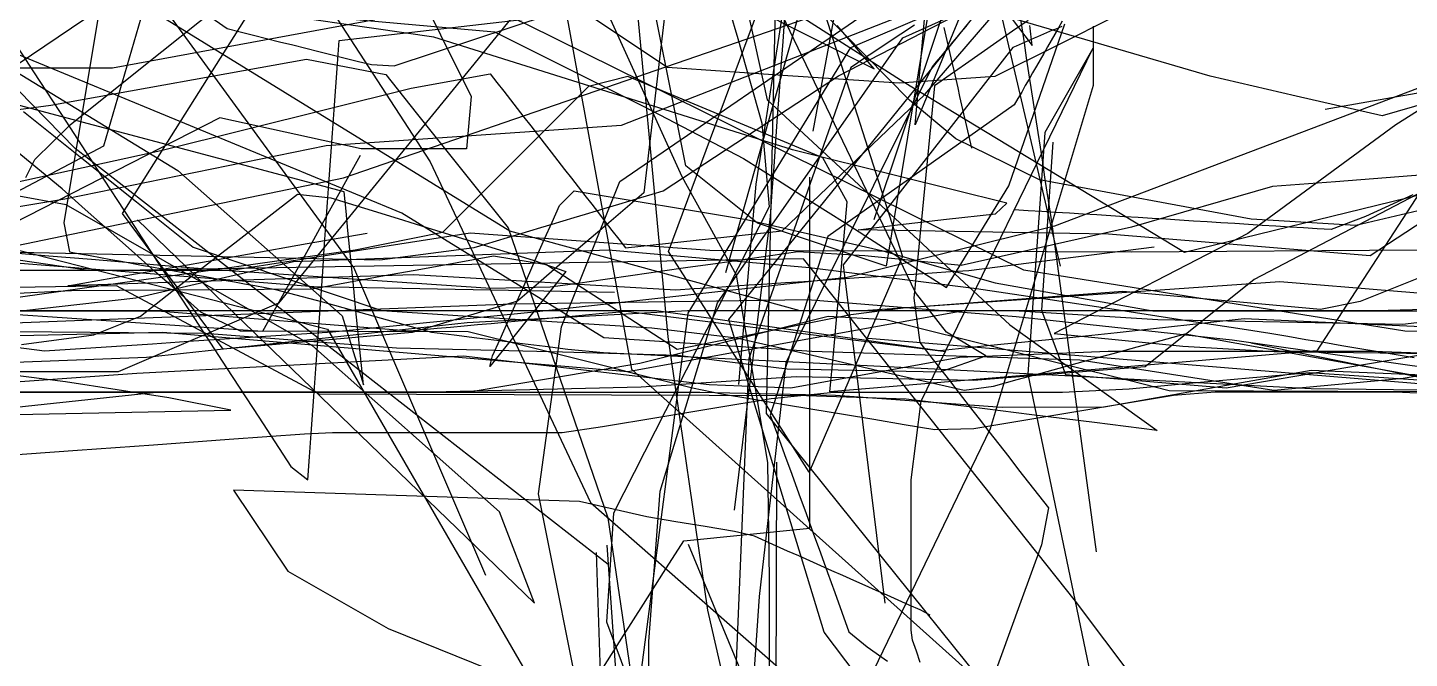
# Model space of a CAD drawing. Header units: metres. Extents: x 30 to 6769, y 117 to 5736.
# Drawn here: x 2815.1 to 3272.6, y 1743.7 to 1952.6 of the extents above; entities that cross this region are included whole.
import ezdxf

# ---------------------------------------------------------------- set-up
doc = ezdxf.new("R2010")
doc.units = ezdxf.units.M
doc.layers.add('FLOOR_0', color=1, linetype='Continuous')
doc.layers.add('FLOOR_1', color=2, linetype='Continuous')

msp = doc.modelspace()

# ---------------------------------------------------------------- linework, layer by layer
at = {"layer": 'FLOOR_0', "color": 1}
for points in [[(2787.54, 2179.03), (2880.3, 2226.51), (2930.36, 2260.42), (3005, 2293.92), (3020.59, 2327.07), (3022.82, 2307.03), (3025.04, 2286.99), (3028.38, 2255.67), (3033.85, 2090.51), (3047.57, 1958.35), (3050.24, 1949.02), (3052.9, 1939.69), (3055.56, 1930.37), (3058.23, 1921.04), (3060.67, 1893.26), (3009.15, 1791.86), (3006.79, 1755.83), (3019.31, 1722.36)], [(3063.76, 2009.7), (3059.63, 1824.8), (3169.52, 1688.21)], [(2749.13, 1867.59), (2919.72, 1902.85), (3126.81, 1974.3)], [(3121.62, 1967.61), (3095.34, 1889.02)], [(3126.09, 1953.43), (3125.13, 1952.28), (3124.17, 1951.13), (3123.21, 1949.98), (3122.25, 1948.82), (3121.29, 1947.67), (3120.34, 1946.52), (3119.38, 1945.37), (3118.42, 1944.22), (3117.46, 1943.07), (3116.5, 1941.92), (3115.54, 1940.77), (3114.59, 1939.62), (3066.13, 1841.61), (3057.37, 1764.21), (3052.73, 1696.77)]]:
    msp.add_lwpolyline(points, dxfattribs=at)
at = {"layer": 'FLOOR_0', "color": 7}
for points in [[(2749.12, 1898.28), (2843.22, 1961.88), (2886.86, 2081.43), (2955.29, 2201.31), (2998.18, 2276.61), (3011.45, 2322.55), (3006.27, 2309.09), (3001.1, 2295.62), (2995.92, 2282.16), (2990.75, 2268.7), (2985.57, 2255.23), (2980.4, 2241.77), (2983.27, 2143.25)], [(3088.82, 1992.51), (3075.07, 1918.39)], [(2780.99, 1894.86), (2859.21, 1911.93), (2942.11, 1932.58), (2968.28, 1937.39), (2970.52, 1934.5), (2972.76, 1931.62), (2975, 1928.74), (2977.24, 1925.85), (2979.48, 1922.97), (2981.73, 1920.09), (2983.97, 1917.2), (2986.21, 1914.32), (2988.45, 1911.44), (2990.69, 1908.55), (2992.93, 1905.67), (2995.17, 1902.79), (2997.42, 1899.9), (2999.66, 1897.02), (3001.9, 1894.14), (3004.14, 1891.26), (3006.38, 1888.37), (3008.62, 1885.49), (3010.86, 1882.61), (3013.1, 1879.72), (3064.92, 1885.32), (3112.18, 1930.45), (3154.57, 1979.8)], [(3033.85, 1781.52), (3065.59, 1704.81), (3211.39, 1678.07)]]:
    msp.add_lwpolyline(points, dxfattribs=at)
at = {"layer": 'FLOOR_0', "color": 3}
for points in [[(3035.12, 2298.52), (3051.05, 2175.34), (3060.67, 2104.23), (3060.67, 2059.56), (3060.67, 2014.9), (3104.8, 1876.81), (3073.93, 1805.36), (3062.29, 1823.66), (3050.66, 1841.95), (3039.02, 1860.24), (3027.38, 1878.54), (3060.11, 1966.8), (3064.82, 1956.23), (3061.98, 1937.74), (3059.14, 1919.25), (3056.3, 1900.77), (3050.56, 1834.46)], [(3040.69, 2288.73), (3026.26, 2175.14), (3013.76, 1992.77), (3027.14, 1850.24), (3040.24, 1759.71), (3054.64, 1697.08)], [(2765.64, 2062.05), (2964.45, 2030.07), (3120.66, 2001.64), (3117.11, 1980.31), (3113.56, 1958.99), (3110.01, 1937.66), (3106.46, 1916.34), (3102.91, 1895.02), (3099.36, 1873.69), (3056.76, 1887.91), (3033.09, 1906.86), (3028.36, 1930.56), (3023.62, 1954.25), (3018.89, 1977.94), (3014.16, 2001.64), (2999.96, 2122.47), (3003.51, 2250.42)], [(2814.06, 2151.71), (2874.2, 2126.42), (2952.68, 2080.62), (2981.84, 2013.25), (3031.8, 1903.31), (3049.73, 1870.81), (3053.19, 1850.04), (3056.65, 1829.28), (3060.11, 1808.51), (3060.67, 1770.16), (3060.67, 1728.35)], [(2851.5, 1888.94), (2982.99, 1762.06), (2971.35, 1792.25), (2909.43, 1847.22), (2827.9, 1893.92), (2726.51, 1912.47), (2590.3, 1912.47), (2481.45, 1894.53), (2369.82, 1885.63), (2212.39, 1912.37), (2060.93, 2034.85)], [(2806.47, 1954.37), (2817.12, 1938.02), (2827.77, 1921.67), (2838.42, 1905.32), (2849.07, 1888.97), (2859.72, 1872.62), (2870.37, 1856.28), (2881.02, 1839.93), (2891.67, 1823.58), (2902.32, 1807.23), (2907.92, 1802.88), (2908.47, 1810.54), (2909.02, 1818.19), (2909.56, 1825.85), (2910.11, 1833.5), (2910.65, 1841.16), (2911.2, 1848.81), (2911.75, 1856.47), (2912.29, 1864.12), (2912.84, 1871.78), (2913.38, 1879.43), (2913.93, 1887.09), (2914.48, 1894.74), (2915.02, 1902.4), (2915.57, 1910.05), (2916.12, 1917.71), (2916.66, 1925.36), (2917.21, 1933.02), (2917.75, 1940.67), (2918.3, 1948.33), (3102.91, 1969.65)], [(3108.77, 1953.49), (3107.27, 1952.49), (3105.77, 1951.49), (3104.26, 1950.49), (3102.76, 1949.49), (3101.26, 1948.49), (3099.76, 1947.49), (3098.26, 1946.48), (3096.76, 1945.48), (3095.26, 1944.48), (3093.76, 1943.48), (3092.26, 1942.48), (3090.76, 1941.48), (3089.25, 1940.48), (3087.75, 1939.48), (3053.97, 1843.06), (3047.27, 1684.48)], [(3005.77, 1740.83), (3012.42, 1751.29), (3019.07, 1761.74), (3025.72, 1772.2), (3032.37, 1782.66), (3074.09, 1786.9), (3074.09, 1797.47), (3074.09, 1808.03), (3074.09, 1818.6), (3074.09, 1829.16), (3074.09, 1839.72), (3074.09, 1850.29), (3074.09, 1860.85), (3074.09, 1871.42), (3074.09, 1881.98), (3074.09, 1892.55), (3074.09, 1903.11)]]:
    msp.add_lwpolyline(points, dxfattribs=at)
at = {"layer": 'FLOOR_0', "color": 4}
for points in [[(3025.15, 2296.41), (2981.19, 2140.08), (3018.2, 2028.77), (3040.66, 2006.3), (3063.13, 1983.82), (3066.9, 1972.86), (3066.31, 1964.58), (3065.72, 1956.3), (3065.13, 1948.02), (3064.54, 1939.74), (3063.95, 1931.46), (3063.36, 1923.18), (3062.76, 1914.91), (3062.17, 1906.63), (3061.58, 1898.35), (3060.99, 1890.07), (3049.08, 1792.86)], [(2203.12, 2258.37), (2238.73, 2120.85), (2277.8, 2037.09), (2338.29, 1907.44), (2363.68, 1892.62), (2389.08, 1877.8), (2433.06, 1867.26), (2594.08, 1877.9), (2743.78, 1862.27), (2893.03, 1852.11), (2898.42, 1861.81), (2903.81, 1871.52), (2909.2, 1881.23), (2914.59, 1890.93), (2919.98, 1900.64), (2925.37, 1910.35)], [(3007.35, 1774.88), (2830.84, 1912.65), (2783.67, 1960.8), (2675.73, 2032.79), (2648.63, 2050.87), (2621.53, 2068.94), (2594.43, 2087.02), (2430.52, 2206.5)], [(3101.12, 2007.13), (3150.01, 1979.57), (3141.87, 1979.57), (3133.73, 1979.57), (3125.59, 1979.57), (3117.46, 1979.57), (3109.32, 1979.57), (3101.18, 1979.57), (3093.04, 1979.57), (3084.91, 1979.57), (3076.77, 1979.57), (3046.17, 1871.45)], [(3167.98, 1953.16), (3167.98, 1951.64), (3167.98, 1950.12), (3167.98, 1948.6), (3167.98, 1947.09), (3167.98, 1945.57), (3167.98, 1944.05), (3167.98, 1942.54), (3167.98, 1941.02), (3167.98, 1939.5), (3167.98, 1937.99), (3167.98, 1936.47), (3167.98, 1934.95), (3167.98, 1933.43), (3133.88, 1819.73), (3045.65, 1637.06)], [(3110.65, 1742.34), (3109.4, 1746.08), (3108.16, 1749.82), (3107.62, 1753.09), (3107.62, 1756.02), (3107.62, 1758.94), (3107.62, 1761.87), (3107.62, 1764.79), (3107.62, 1767.72), (3107.62, 1770.64), (3107.62, 1773.57), (3107.62, 1776.49), (3107.62, 1779.42), (3107.62, 1782.34), (3107.62, 1785.27), (3107.62, 1788.19), (3107.62, 1791.12), (3107.62, 1794.04), (3107.62, 1796.97), (3107.62, 1799.89), (3107.62, 1802.82), (3111.02, 1828.96), (3167.82, 1945.75), (3151.93, 1917.91), (3146.25, 1837.82), (3179.87, 1676.63)]]:
    msp.add_lwpolyline(points, dxfattribs=at)
at = {"layer": 'FLOOR_0', "color": 6}
for points in [[(3018.08, 1737.29), (3033.85, 1858.08), (3087.72, 1946.1), (3138.08, 1967.68), (3129.62, 1971.92), (3121.15, 1976.15), (3112.69, 1980.39), (3104.22, 1984.62), (3095.76, 1988.86), (3086.36, 1993.9), (3039.92, 2031.07), (2974.09, 2080.39), (2868.93, 2119.75), (2702.78, 2108.58)], [(2966.9, 1771.21), (2923.1, 1873.21), (2805.87, 2033.82)], [(2780.69, 1878.92), (2931.73, 1875.77), (2963.01, 1879.8), (2966.69, 1880.9), (2970.37, 1882.01), (2974.05, 1883.11), (2977.73, 1884.22), (2981.41, 1885.32), (2985.09, 1886.43), (2988.77, 1887.53), (2992.45, 1888.64), (2996.13, 1889.74), (2999.81, 1890.85), (3003.49, 1891.95), (3007.17, 1893.05), (3010.85, 1894.16), (3014.53, 1895.26), (3018.21, 1896.37), (3021.89, 1897.47), (3025.57, 1898.58), (3083.62, 1936.72), (3128.79, 1959.96)], [(3146.37, 1955.04), (3141.2, 1951.42), (3136.04, 1947.81), (3130.88, 1944.19), (3125.71, 1940.57), (3120.55, 1936.96), (3115.39, 1933.34), (3108.53, 1863.06), (3110.49, 1848.39), (3113.76, 1844.18), (3117.04, 1839.96), (3120.32, 1835.74), (3123.6, 1831.53), (3126.87, 1827.31), (3130.15, 1823.1), (3133.43, 1818.88), (3136.71, 1814.66), (3139.98, 1810.45), (3143.26, 1806.23), (3146.54, 1802.02), (3149.82, 1797.8), (3153.1, 1793.58), (3150.8, 1781.33), (3143.97, 1762.53), (3137.14, 1743.74), (3130.31, 1724.94)], [(3118.47, 1952.65), (3119.13, 1949.8), (3119.79, 1946.94), (3120.45, 1944.09), (3121.1, 1941.24), (3121.76, 1938.39), (3122.42, 1935.54), (3123.08, 1932.69), (3123.73, 1929.83), (3124.39, 1926.98), (3125.05, 1924.13), (3125.71, 1921.28), (3126.37, 1918.43), (3127.02, 1915.58), (3127.68, 1912.72)], [(2729.69, 1914.44), (2822.85, 1926.96), (2907.43, 1942.19), (2933.7, 1937.07), (2943.84, 1924.39), (2953.98, 1911.71), (2964.11, 1899.03), (2974.25, 1886.35), (3007.23, 1790.27), (3030.9, 1629.73)], [(3016.7, 1641.51), (3007.02, 1781.24)]]:
    msp.add_lwpolyline(points, dxfattribs=at)
at = {"layer": 'FLOOR_0', "color": 2}
for points in [[(2694.35, 2069.53), (2823.35, 2027.34), (2856.92, 2013.62), (2888.48, 2000.47), (2948.47, 1908.14), (3001.51, 1795.39), (3108.87, 1701.11), (3241.42, 1652.55), (3400.75, 1644.08), (3498.28, 1644.08), (3523.16, 1644.08), (3548.05, 1644.08), (3578.01, 1638.98), (3630.73, 1592.68), (3630.73, 1554.04), (3630.73, 1484.22)], [(2797.21, 2010.72), (2881.22, 1952.32), (2885.56, 1951.24), (2889.9, 1950.15), (2894.24, 1949.06), (2898.59, 1947.98), (2902.93, 1946.89), (2907.27, 1945.81), (2911.61, 1944.72), (2915.95, 1943.63), (2920.3, 1942.55), (2924.64, 1941.46), (2928.98, 1940.38), (2936.53, 1939.96), (3066.08, 1982.98)], [(2771.78, 1886.66), (2827.52, 1895.96), (2913.95, 1913.6), (3011.74, 1920.36), (3134.56, 1968.42)], [(3020.44, 1676.94), (3020.79, 1749.32), (3024.62, 1799.11), (3043.53, 1861.47), (3104.89, 1949.21), (3136.96, 1963.74)], [(3128.02, 1966.57), (3108.95, 1920.43), (3112.35, 1957.86)], [(3157.55, 1953.05), (3156.54, 1952.61), (3155.53, 1952.18), (3154.52, 1951.75), (3153.51, 1951.31), (3152.5, 1950.88), (3151.49, 1950.45), (3150.47, 1950.01), (3149.46, 1949.58), (3148.45, 1949.15), (3147.44, 1948.71), (3146.43, 1948.28), (3145.42, 1947.85), (3144.41, 1947.41), (3143.4, 1946.98), (3142.39, 1946.55), (3141.38, 1946.11), (3085.14, 1874.09), (3098.99, 1761.99)], [(3214.17, 1301.42), (3362.72, 1315.29), (3396.56, 1315.29), (3511.52, 1329.46), (3471.46, 1335.18), (3436.24, 1530.96), (3329.76, 1661.09), (3231.01, 1670.91), (3162.08, 1762.72), (3071.98, 1876.09), (2845.9, 1872.21), (2696, 1872.21)], [(3063.11, 1808.77), (3062.71, 1693.35)], [(3113.92, 1758.04), (3110.68, 1759.76), (3107.02, 1761.39), (3103.36, 1763.02), (3099.7, 1764.64), (3096.04, 1766.27), (3092.39, 1767.9), (3088.73, 1769.53), (3085.07, 1771.15), (3081.41, 1772.78), (3077.75, 1774.41), (3074.09, 1776.03), (3070.43, 1777.66), (3066.77, 1779.29), (3063.11, 1780.92), (3059.45, 1782.54), (3055.8, 1784.17), (3049.13, 1785.79), (3039.47, 1787.4), (3029.8, 1789.01), (3020.14, 1790.62), (2997.82, 1795.67), (2883.35, 1799.49), (2901.27, 1772.58), (2934.47, 1753.63), (2973.61, 1737.89)]]:
    msp.add_lwpolyline(points, dxfattribs=at)
at = {"layer": 'FLOOR_0', "color": 5}
for points in [[(3128.39, 1686.88), (3078.89, 1752.37), (3047.26, 1856), (3141.24, 1972.28), (3142, 1967.34), (3142.76, 1962.4), (3143.52, 1957.46), (3144.28, 1952.52), (3145.04, 1947.58), (3145.8, 1942.64), (3146.56, 1937.7), (3147.32, 1932.76), (3148.08, 1927.82), (3148.84, 1922.88), (3149.6, 1917.94), (3150.36, 1913), (3151.12, 1908.07), (3151.87, 1903.13), (3152.63, 1898.19), (3153.39, 1893.25), (3154.15, 1888.31), (3168.95, 1779.04)], [(3032.41, 1970.76), (3095.41, 1939.02), (3083.13, 1953.36)], [(2772.17, 1939.31), (2843.2, 1939.31), (2935.48, 1956.38)], [(3000.06, 1719.19), (2984.25, 1798.26), (2991.85, 1853.51), (3011.18, 1901.65), (3092.72, 1957.54)], [(3157.63, 1954.74), (3156.42, 1952.61), (3155.2, 1950.48), (3153.98, 1948.35), (3152.77, 1946.23), (3151.55, 1944.1), (3150.34, 1941.97), (3149.12, 1939.84), (3147.9, 1937.71), (3146.69, 1935.58), (3145.47, 1933.45), (3144.26, 1931.32), (3143.04, 1929.19), (3141.82, 1927.06), (3080.06, 1883.43), (3061.01, 1824.33), (3063.38, 1817.8), (3065.75, 1811.28), (3068.12, 1804.75), (3070.49, 1798.23), (3072.86, 1791.7), (3075.24, 1785.18), (3077.61, 1778.65), (3079.98, 1772.13), (3082.35, 1765.6), (3084.72, 1759.08), (3087.09, 1752.55), (3093.1, 1747.51), (3099.86, 1742.78)], [(3140.47, 1956.36), (3147.77, 1946.73), (3147.65, 1947.67), (3147.53, 1948.62), (3147.41, 1949.57), (3147.3, 1950.52), (3147.18, 1951.47), (3147.06, 1952.42), (3146.94, 1953.36)], [(2577.01, 1938.69), (2754.59, 1893.6), (2914.42, 1852.77), (2996.92, 1710.25), (3025.41, 1555.77), (3039.19, 1598.24)], [(3008, 1642.98), (3003.46, 1778.8)]]:
    msp.add_lwpolyline(points, dxfattribs=at)
at = {"layer": 'FLOOR_1', "color": 3}
for points in [[(2768.79, 2324.54), (2892.37, 2313.43), (2987.03, 2289.41), (3065, 2223.45), (3069.6, 2100.29), (3013.41, 2002.66), (2953.63, 1929.19), (2921.7, 1890.14), (2898.17, 1861.37), (2845.17, 1838.66), (2756.01, 1838.66)], [(3746.93, 2063.16), (3695.49, 1999.49), (3701.39, 1914.11), (3594.42, 1856.6), (3461.53, 1870.87), (3384.77, 1943.56), (3339.74, 1924.58), (3277.62, 1898.68), (3221.2, 1869.18), (3185.14, 1840.32), (3128.29, 1835.82), (3069.65, 1837.02), (3018.32, 1833.6), (2949.05, 1831.95), (2858.81, 1831.95), (2746.19, 1819.88)], [(3277.44, 1892.45), (3266.18, 1889.8), (3254.91, 1887.15), (3220.24, 1889.16), (3150.19, 1902.26), (3122.42, 1915.78), (3107.07, 1928.59), (3077.98, 1958.24), (2927.1, 2040.58), (2931.59, 1991.16), (2961.95, 1929.79), (2960.46, 1912.47), (2943.02, 1912.47), (2925.57, 1912.47), (2878.76, 1922.79), (2810.09, 1887.61)], [(2767.47, 1964.95), (2864.83, 1905.28), (2919.34, 1857.19), (2926.3, 1834.35), (2925.67, 1840.74), (2925.03, 1847.13), (2924.39, 1853.52), (2923.75, 1859.9), (2923.11, 1866.29), (2922.47, 1872.68), (2921.84, 1879.07), (2921.2, 1885.46), (2920.56, 1891.84), (2919.92, 1898.23), (2805.68, 1928.66)], [(3308.48, 1852.11), (3217.94, 1856.14), (3175.87, 1851.53), (3161.15, 1850.06), (3146.43, 1848.58), (3131.71, 1847.11), (3117, 1845.64), (3023.41, 1858.79), (2935.26, 1858.79), (2897.58, 1858.79), (2810.99, 1858.79)], [(3609.05, 1818.53), (3450.02, 1822.48), (3401.48, 1831.95), (3301.22, 1832.58), (3093.44, 1849.71)]]:
    msp.add_lwpolyline(points, dxfattribs=at)
at = {"layer": 'FLOOR_1', "color": 6}
for points in [[(3753.36, 2304), (3621.03, 2301.64), (3473.89, 2284.61), (3373.19, 2232.56), (3328.95, 2133.61), (3331.34, 2100.24), (3333.72, 2066.88), (3347.81, 2008.31), (3421.48, 1883.15), (3350.54, 1861.31), (3261.53, 1858.79), (3250.05, 1858.79), (3238.56, 1858.79), (3227.08, 1858.79), (3215.6, 1858.79), (3204.11, 1858.79), (3188.77, 1858.79), (3156.95, 1858.79), (3125.12, 1858.79), (3013.89, 1838.69), (2859.93, 1851.66), (2717.48, 1848.38)], [(3311.37, 1937.27), (3263.64, 1923.42), (3235.14, 1929.99), (3206.65, 1936.57), (3078.71, 1974.11), (2936.44, 2030.34), (2846.38, 2055.56), (2710.94, 2018.83)], [(4041.76, 1814.7), (3938.51, 1837.89), (3782.82, 1926.7), (3668.28, 1963.22), (3650.48, 1946.34), (3642.55, 1924.12), (3634.62, 1901.9), (3626.69, 1879.68), (3495.91, 1857.73), (3429.96, 1848.31), (3271.09, 1852.08), (3144.97, 1872.28), (2980.66, 1953.61), (2818.43, 2028.91), (2675.32, 2049.11)], [(3309.37, 2013.06), (3268.22, 1994.3), (3196.01, 1966.75), (3175.79, 1956.64), (3155.57, 1946.52), (3135.35, 1936.41), (3103.73, 1934.2), (3065.22, 1936.77), (3026.97, 1939.42), (3011.26, 1949.9), (2995.56, 1960.37), (2979.86, 1970.85), (2964.15, 1981.32), (2948.45, 1991.8), (2882.81, 1987.18), (2787.53, 1973.23)], [(3342.61, 1967.6), (3268.11, 1920.5), (3219.18, 1884.51), (3155, 1851.37), (3176.33, 1849.23), (3197.67, 1847.1), (3227.83, 1845.37), (3297.91, 1844.45)], [(3304.82, 1831.95), (3193.08, 1832.38), (3179.69, 1835.73), (3166.3, 1839.08), (3152.9, 1842.43), (3139.51, 1845.78), (3126.12, 1849.13), (3112.72, 1852.48), (3099.33, 1855.83), (3080.23, 1856.97), (3017.85, 1841.37), (2961.31, 1831.95), (2913.66, 1831.95), (2868.44, 1831.95), (2837.58, 1831.95), (2806.72, 1831.95)], [(2806.99, 1831.95), (2830.01, 1831.95), (2850.68, 1831.95), (2865.94, 1831.95), (2881.2, 1831.95), (2896.45, 1831.95), (2911.71, 1831.95), (2926.97, 1831.95), (2942.23, 1831.95), (2971.3, 1831.95), (3037.75, 1831.95), (3082.67, 1830.86), (3110.25, 1828.89), (3137.83, 1826.92), (3171.55, 1827.05), (3240.06, 1839.15), (3303.62, 1836.51)]]:
    msp.add_lwpolyline(points, dxfattribs=at)
at = {"layer": 'FLOOR_1', "color": 4}
for points in [[(2726.14, 2053.64), (2838.81, 2093.63), (2885.38, 2093.63), (2968.98, 2093.63), (3032.56, 2012.27), (3019.15, 1897.95), (3012.18, 1891.97), (3005.21, 1885.99), (2998.23, 1880.01), (2991.26, 1874.03), (2984.28, 1868.05), (2977.31, 1862.07), (2942.5, 1851.64), (2879.86, 1846.19), (2846.61, 1891.04), (2892.63, 1964.12), (2998.12, 1996.6), (3040.22, 2042.25), (3074.09, 2121.88), (3088.1, 2206.11), (3176.85, 2241.25), (3348.78, 2271.09)], [(2797.72, 1852.08), (2873.98, 1851.48), (2905.65, 1849.04), (2937.31, 1846.61), (2988.38, 1845.37), (3030.38, 1844.13), (3048.5, 1841.86), (3066.62, 1839.59), (3117.25, 1838.66), (3132.36, 1843.94), (3119.33, 1851.76), (3109.14, 1864.88), (3048.8, 1990.59), (2987.24, 2088.94), (2861.9, 2081.36), (2819.03, 2120.43), (2812.03, 2118.87)], [(3851.89, 2047.71), (3716.37, 2030.86), (3644.14, 1953.75), (3565.78, 1862.61), (3391.56, 1868.43), (3270.36, 1854.28), (3189.37, 1855.82), (3141.68, 1858.79), (3127.54, 1858.79), (3113.39, 1858.79), (3099.25, 1858.79), (3085.11, 1858.79), (3070.96, 1858.79), (2974.77, 1885.26), (2826.01, 1976.95), (2698.79, 2074.04)], [(3154.57, 1914.74), (3150.77, 1859.06), (3158.74, 1837.75), (3185.33, 1835.54), (3211.92, 1833.32), (3322.45, 1852.06)], [(3282.72, 1831.27), (3267.77, 1831.95), (3255.89, 1831.95), (3244.01, 1831.95), (3232.13, 1831.95), (3220.25, 1831.95), (3208.37, 1831.95), (3194.53, 1830.79), (3178.01, 1828.03), (3161.49, 1825.28), (3144.98, 1822.52), (3128.46, 1819.77), (3115.48, 1819.46), (3105.4, 1821.14), (3095.31, 1822.82), (3085.23, 1824.5), (3075.14, 1826.18), (3065.06, 1827.87), (3054.97, 1829.55), (3044.89, 1831.23), (3035.25, 1833.28), (3025.97, 1835.6), (3016.68, 1837.92), (3007.39, 1840.25), (2998.1, 1842.57), (2988.81, 1844.89), (2979.52, 1847.22), (2970.24, 1849.54), (2960.95, 1851.86), (2885.64, 1852.08), (2872.5, 1858.39), (2864.84, 1865.2), (2857.18, 1872.02), (2849.52, 1878.83), (2841.86, 1885.64), (2834.2, 1892.45), (2826.54, 1899.27), (2811.07, 1912.11)], [(3721.68, 1863.86), (3550.17, 1835.81), (3498.35, 1850.62), (3392.83, 1858.79), (3339.16, 1871.82), (3275.25, 1878.92), (3180.58, 1878.29), (3041.02, 1878.87), (2961.7, 1884.61), (2882.69, 1872.21), (2835.46, 1872.21), (2753.07, 1884.25)]]:
    msp.add_lwpolyline(points, dxfattribs=at)
at = {"layer": 'FLOOR_1', "color": 1}
for points in [[(3157.1, 1873.67), (3117.95, 2040.95), (3051.46, 2225.22)], [(2887.69, 2068.09), (2820.97, 2107.35), (2738.93, 2113.76), (2640.87, 2121.45), (2581.76, 2126.82), (2537.31, 2071.47), (2552.2, 1992.57), (2599.26, 1902.19), (2608.69, 1831.95), (2681.27, 1825.68), (2767.49, 1823.64), (2882.47, 1825.94), (2861.91, 1830.03), (2827.69, 1835.29), (2728.55, 1847.93)], [(2976.93, 2048.07), (3015.1, 1839.56), (3172.74, 1698.03)], [(3290.08, 1904.83), (3269.14, 1903.22), (3248.2, 1901.61), (3227.26, 1900), (3180.61, 1886.56), (3124.28, 1873.9), (3092.29, 1877.1), (3070.16, 1878.36), (3061.05, 1877.06), (3051.95, 1875.75), (3042.84, 1874.45), (3033.73, 1873.15), (3024.62, 1871.85), (3015.51, 1870.55), (3006.4, 1869.25), (2997.29, 1867.94), (2988.19, 1866.64), (2968.49, 1866.28), (2878.65, 1872.29), (2864.52, 1873.47), (2850.39, 1874.64), (2836.26, 1875.82), (2822.13, 1877), (2808, 1878.18)], [(3273.73, 1897.3), (3258.08, 1890.07), (3246.7, 1885.74), (3242.14, 1886.02), (3237.58, 1886.31), (3233.02, 1886.59), (3228.46, 1886.88), (3223.9, 1887.16), (3219.34, 1887.45), (3214.78, 1887.74), (3210.22, 1888.02), (3205.66, 1888.31), (3201.1, 1888.59), (3196.54, 1888.88), (3191.98, 1889.16), (3187.42, 1889.45), (3182.86, 1889.73), (3178.3, 1890.02), (3173.74, 1890.3), (3169.18, 1890.59), (3164.61, 1890.87), (3160.05, 1891.16), (3155.49, 1891.44), (3150.93, 1891.73), (3146.37, 1892.01), (3141.81, 1892.3)], [(3274.2, 1843.31), (3268.23, 1844.31), (3262.25, 1845.31), (3256.27, 1846.3), (3250.29, 1847.3), (3244.32, 1848.3), (3238.34, 1849.29), (3232.36, 1850.29), (3226.38, 1851.29), (3217.29, 1852.75), (3196.09, 1856.01), (3174.89, 1859.27), (3153.69, 1862.54), (3129.35, 1866.14), (3074.02, 1873.06), (3007.45, 1878.92), (2903.13, 1875.06), (2850.99, 1863.02), (2789.38, 1856.08)], [(3297.72, 1844.06), (3260.62, 1845.37), (3234.47, 1845.37), (3172.93, 1845.37), (3123.71, 1843.42), (3109.74, 1840.88), (3095.76, 1838.33), (3081.79, 1835.79), (3067.82, 1833.25), (3040.8, 1834.29), (3000.15, 1839.07), (2959.5, 1843.86), (2851.25, 1838.07), (2764.56, 1831.95)], [(3774.36, 1824.48), (3642.82, 1815.08), (3513.57, 1818.36), (3425.31, 1813.45), (3385.22, 1814.31), (3369.08, 1818.04), (3352.95, 1821.76), (3336.81, 1825.49), (3320.67, 1829.21), (3292.46, 1833.44), (3220.1, 1848.18)], [(2805.66, 1810.78), (2831.71, 1812.71), (2856.77, 1814.5), (2881.82, 1816.29), (2906.87, 1818.08), (2916.13, 1818.53), (2920.13, 1818.53), (2924.13, 1818.53), (2928.14, 1818.53), (2932.14, 1818.53), (2936.14, 1818.53), (2940.14, 1818.53), (2944.14, 1818.53), (2948.14, 1818.53), (2952.14, 1818.53), (2956.14, 1818.53), (2960.14, 1818.53), (2964.14, 1818.53), (2968.15, 1818.53), (2972.15, 1818.53), (2976.15, 1818.53), (2980.15, 1818.53), (2984.15, 1818.53), (2988.15, 1818.53), (2992.15, 1818.53), (3005.45, 1820.51), (3024.08, 1823.61), (3042.71, 1826.72), (3061.34, 1829.82), (3082.05, 1831.95), (3107.29, 1831.95), (3132.53, 1831.95), (3157.77, 1831.95), (3179.83, 1833.03), (3199.72, 1834.84), (3219.62, 1836.65), (3239.51, 1838.46), (3280.52, 1835.68)]]:
    msp.add_lwpolyline(points, dxfattribs=at)
at = {"layer": 'FLOOR_1', "color": 2}
for points in [[(3362.86, 2190.3), (3365.2, 2166.95), (3367.53, 2143.59), (3365.76, 2089.59), (3322.65, 1969.93), (3241.96, 1845.58), (3080.8, 1831.97), (3081.94, 1844.57), (3083.08, 1857.16), (3084.23, 1869.75), (3085.37, 1882.35), (3086.52, 1894.94), (3078.41, 1909.55), (3013.92, 1936.43), (3000.85, 1933.13), (2993.94, 1926.22), (2987.04, 1919.31), (2980.13, 1912.4), (2973.22, 1905.49), (2966.31, 1898.57), (2959.4, 1891.66), (2952.49, 1884.75), (2923.56, 1878.92), (2780.44, 1858.79)], [(3244.71, 1925.61), (3357.13, 1945.43), (3377.02, 1936.9), (3396.91, 1928.37), (3416.81, 1919.84), (3436.7, 1911.31), (3531.51, 1870.66), (3639, 1873.98), (3596.19, 1856.13), (3595.48, 1843.28), (3652.78, 1845.77), (3668.3, 1902.71), (3670.97, 1949.19), (3670.97, 1993.5), (3694.48, 2019.24), (3727.65, 2037.34)], [(3784.72, 1838.58), (3602.46, 1851.33), (3403.6, 1876.23), (3369.24, 1956), (3332.8, 2001.57), (3197.76, 2020.56), (3079.82, 1993.26), (3049.34, 1976.93), (3052.02, 1964.87), (3054.69, 1952.81), (3057.37, 1940.75), (3060.05, 1928.69), (3140.34, 1854.17), (3189.12, 1819.24), (3168.36, 1821.84), (3147.6, 1824.43), (3126.84, 1827.03), (3106.07, 1829.63), (3072.99, 1830.74), (2911.68, 1831.2), (2844.55, 1867.07), (2736.73, 1865.33)], [(3009.48, 1864.9), (2909.91, 1866.78), (2793.19, 1876.06), (2786.41, 1885.04), (2840.42, 1913.53), (2870.54, 2016.96)], [(3762.18, 1892.1), (3607.25, 1838.32), (3541.36, 1810.91), (3498.25, 1819.31), (3483.34, 1821.6), (3468.42, 1823.9), (3453.51, 1826.2), (3438.59, 1828.49), (3423.68, 1830.79), (3391.31, 1837.47), (3344.25, 1849.21), (3305.02, 1862.29), (3229.71, 1868.41), (3091.81, 1858.79), (3033.6, 1858.79), (2960.69, 1854.92), (2854.53, 1843.44), (2729.7, 1838.66)], [(3188.09, 1879.95), (3126.76, 1872.14), (3120.69, 1871.74), (3114.63, 1871.33), (3108.56, 1870.93), (3102.5, 1870.53), (3096.43, 1870.12), (3090.37, 1869.72), (3084.3, 1869.31), (3078.24, 1868.91), (3072.17, 1868.5), (3066.11, 1868.1), (3060.04, 1867.69), (3053.98, 1867.29), (3047.92, 1866.89), (3041.85, 1866.48), (3035.79, 1866.08), (3029.72, 1865.67), (2942.89, 1870.77), (2858.22, 1868.1), (2828.49, 1867.13), (2848.29, 1870.63), (2868.1, 1874.13), (2887.91, 1877.62), (2907.71, 1881.12), (2927.52, 1884.62)], [(3285.07, 1873.44), (3256.36, 1861.95), (3243.19, 1859.27), (3235.91, 1859.93), (3228.64, 1860.59), (3221.36, 1861.25), (3214.08, 1861.92), (3206.81, 1862.58), (3199.53, 1863.24), (3192.26, 1863.9), (3184.98, 1864.56), (3177.71, 1865.22), (3105.06, 1859.69), (3087.68, 1857.48), (3080.5, 1856.05), (3073.32, 1854.61), (3066.14, 1853.17), (3058.96, 1851.74), (3051.78, 1850.3), (3044.6, 1848.86), (3037.42, 1847.43), (3030.24, 1845.99), (2986.95, 1874.09), (2969.34, 1876.95), (2957.34, 1874.76), (2945.34, 1872.58), (2933.34, 1870.4), (2921.34, 1868.21), (2909.34, 1866.03), (2829.72, 1865.5), (2807.3, 1864.31)]]:
    msp.add_lwpolyline(points, dxfattribs=at)
at = {"layer": 'FLOOR_1', "color": 5}
for points in [[(3772.81, 2066.52), (3704.5, 2006.07), (3632.14, 1868.68), (3596.66, 1855.03), (3573.92, 1850.9), (3551.17, 1846.76), (3466.37, 1857.25), (3432.82, 1851.54), (3407.05, 1843.61), (3381.29, 1835.68), (3343.04, 1833.96), (3293.69, 1837.76), (3213.93, 1849.14), (3142.44, 1856.84), (3073.39, 1862.46), (2975.48, 1861.01), (2830.69, 1855.56), (2713.07, 1851.04)], [(2814.54, 1903.05), (2817.49, 1908.97), (2829.23, 1920.46), (2853.6, 1939.97), (2877.97, 1959.47), (2969.67, 1951.28), (3019.35, 1926.43), (3052.17, 1909.34), (3063.38, 1902.21), (3074.58, 1895.07), (3085.79, 1887.94), (3096.99, 1880.81), (3108.2, 1873.67), (3119.4, 1866.54), (3139.97, 1900.23), (3158.54, 1953.87)], [(3304.98, 1842.14), (3270.54, 1836.4), (3227.76, 1832.51), (3163.57, 1842.51), (3074.81, 1845.37), (3005.87, 1849.94), (2939.05, 1891.14), (2792.05, 1951.87)], [(2813.81, 1924.87), (2832.53, 1909.89), (2851.24, 1894.91), (2869.96, 1879.93), (2932.46, 1858.99), (2962.64, 1856.95), (2992.25, 1855.1), (3021.85, 1853.25), (3049.81, 1849.94), (3074.96, 1844.14), (3100.1, 1838.33), (3125.24, 1832.53), (3134.89, 1833.9), (3142.82, 1836.07), (3150.75, 1838.23), (3158.69, 1840.39), (3166.62, 1842.56), (3174.55, 1844.72), (3182.49, 1846.89), (3190.42, 1849.05), (3198.36, 1851.22), (3291.86, 1834.28)], [(2789.57, 1858.79), (2823.79, 1858.79), (2858.01, 1858.79), (2941.8, 1852.25), (2946.27, 1852.65), (2950.73, 1853.06), (2955.2, 1853.47), (2959.66, 1853.87), (2964.13, 1854.28), (2968.6, 1854.68), (2973.06, 1855.09), (2977.53, 1855.5), (2981.99, 1855.9), (2986.46, 1856.31), (2990.92, 1856.72), (2995.39, 1857.12), (2999.86, 1857.53), (3004.32, 1857.93), (3008.79, 1858.34), (3013.25, 1858.75), (3119.16, 1845.37)]]:
    msp.add_lwpolyline(points, dxfattribs=at)
at = {"layer": 'FLOOR_1', "color": 7}
for points in [[(2848.61, 2017.36), (2827.08, 1887.96), (2829.03, 1878.36), (2832.44, 1877.74), (2835.85, 1877.12), (2839.26, 1876.5), (2842.67, 1875.88), (2846.08, 1875.26), (2849.49, 1874.64), (2852.9, 1874.02), (2856.31, 1873.4), (2859.72, 1872.78), (2863.13, 1872.16), (2866.54, 1871.54), (2869.95, 1870.91), (2873.36, 1870.29), (2876.77, 1869.67), (2880.18, 1869.05), (2883.59, 1868.43), (2887, 1867.81), (2890.41, 1867.19), (2893.82, 1866.57), (2897.23, 1865.95), (2912.74, 1861.78), (2948.9, 1851.8), (2956.41, 1850.86), (2963.92, 1849.92), (2971.43, 1848.98), (2978.94, 1848.04), (2986.45, 1847.1), (2993.97, 1846.16), (3005.84, 1845.09), (3041.62, 1843.3), (3077.41, 1841.51), (3113.19, 1839.72), (3152.28, 1837.72), (3196.21, 1835.41), (3240.14, 1833.09), (3340.15, 1831.95)], [(3286.21, 1899.67), (3198.16, 1878.17), (3105.34, 1934.5), (2982.19, 2013.22)], [(3336.94, 1927.62), (3259.67, 1877.03), (3173.05, 1884.24), (3090.17, 1885.63), (3103.17, 1887.37), (3119.37, 1889.17), (3135.56, 1890.97), (3139.33, 1894.47), (3103.84, 1903.35), (3068.36, 1912.22), (2949.69, 1949.48), (2880.83, 1959.44), (2780.28, 1975.12)], [(3298.62, 1941.28), (3155.18, 1886.85), (3086.47, 1869.86), (3052.64, 1866.1), (3018.81, 1862.34), (2981.79, 1858.28), (2916.13, 1851.83), (2904.2, 1851.04), (2892.27, 1850.24), (2880.34, 1849.45), (2868.41, 1848.65), (2856.47, 1847.85), (2844.54, 1847.06), (2832.61, 1846.26), (2820.68, 1845.47), (2741.2, 1855.78)], [(2813.12, 1847.68), (2837.06, 1850.88), (2852.54, 1857.12), (2862.93, 1865.2), (2873.32, 1873.28), (2883.7, 1881.37), (2894.09, 1889.45), (2904.47, 1897.53), (2915.5, 1896.26), (2926.68, 1892.81), (2937.85, 1889.37), (2949.03, 1885.93), (2960.21, 1882.49), (2971.39, 1879.05), (2982.56, 1875.61), (2993.31, 1871.84), (2968.2, 1840.43), (2969.11, 1843.89), (2971.57, 1849.43), (2974.03, 1854.97), (2976.49, 1860.51), (2978.95, 1866.05), (2981.41, 1871.59), (2983.87, 1877.13), (2986.33, 1882.67), (2988.8, 1888.21), (2991.26, 1893.75), (2996.11, 1898.63), (3053.1, 1889.13), (3097.85, 1878.84), (3135.47, 1868.08), (3187.71, 1858.79), (3276.32, 1858.79)]]:
    msp.add_lwpolyline(points, dxfattribs=at)

doc.saveas('drawing.dxf')
